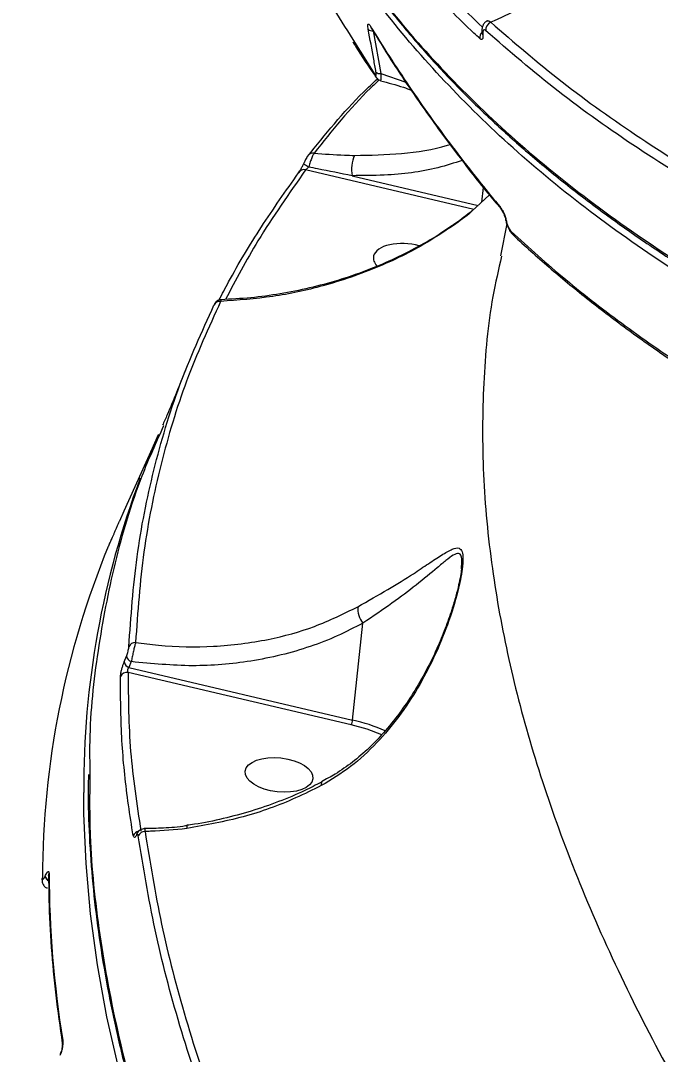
# Model space of a CAD drawing. Header units: millimetres. Extents: x -7720 to 6073, y -7402 to 5433.
# Drawn here: x 870.8 to 958.5, y -1075.1 to -933.4 of the extents above; entities that cross this region are included whole.
import ezdxf

# ---------------------------------------------------------------- set-up
doc = ezdxf.new("R2010")
doc.units = ezdxf.units.MM
for name, color, linetype in [('DIKOM_ОБЪЕКТ', 7, 'Continuous'), ('DIKOM_РАЗМЕР_ЗОНА', 7, 'Continuous'), ('DIKOM_РАЗМЕР_ОБЪЕКТА', 7, 'Continuous')]:
    doc.layers.add(name, color=color, linetype=linetype)
doc.styles.add('style1', font='arial.ttf', dxfattribs={"width": 0.8})
doc.dimstyles.new('1-50', dxfattribs={"dimtxt": 300, "dimasz": 200, "dimexe": 100, "dimexo": 0, "dimgap": 100, "dimtad": 1, "dimtxsty": 'style1', "dimcen": 200, "dimclrd": 7, "dimclre": 7, "dimclrt": 7, "dimadec": 1, "dimazin": 2, "dimtfac": 1, "dimtmove": 0, "dimatfit": 2, "dimfxl": 0, "dimlwd": 25, "dimlwe": 18, "dimarcsym": 0})

# ---------------------------------------------------------------- blocks, each defined once
blk = doc.blocks.new('*D0')
at = {"layer": 'Defpoints', "color": 0, "transparency": 16777216}
for p in [(-1165.04, 3934.07), (-6387.82, -4153.36), (1392.52, -4153.36)]:
    blk.add_point(p, dxfattribs=at)
at = {"layer": 'DIKOM_РАЗМЕР_ОБЪЕКТА', "color": 7, "lineweight": 18, "transparency": 16777216}
for p, q in [((-1165.04, 3934.07), (-6487.82, 3934.07)), ((1392.52, -4153.36), (-6487.82, -4153.36))]:
    blk.add_line(p, q, dxfattribs=at)
at = {"layer": 'DIKOM_РАЗМЕР_ОБЪЕКТА', "color": 7, "lineweight": 25, "transparency": 16777216}
blk.add_line((-6387.82, 3734.07), (-6387.82, -3953.36), dxfattribs=at)
at = {"layer": 'DIKOM_РАЗМЕР_ОБЪЕКТА', "color": 7, "transparency": 16777216}
for points in [[(-6421.16, 3734.07), (-6354.49, 3734.07), (-6387.82, 3934.07)], [(-6421.16, -3953.36), (-6354.49, -3953.36), (-6387.82, -4153.36)]]:
    blk.add_solid(points, dxfattribs=at)
at = {"layer": 'DIKOM_РАЗМЕР_ОБЪЕКТА', "color": 7, "transparency": 16777216, "insert": (-6640.99, -109.65), "char_height": 300, "attachment_point": 5, "rotation": 90, "style": 'style1'}
blk.add_mtext('8100', dxfattribs=at)
blk = doc.blocks.new('*D1')
at = {"layer": 'Defpoints', "color": 0, "transparency": 16777216}
for p in [(-3938.71, 77.29), (4572.68, -275.21), (4572.68, -6577.9)]:
    blk.add_point(p, dxfattribs=at)
at = {"layer": 'DIKOM_РАЗМЕР_ОБЪЕКТА', "color": 7, "lineweight": 18, "transparency": 16777216}
for p, q in [((-3938.71, 77.29), (-3938.71, -6677.9)), ((4572.68, -275.21), (4572.68, -6677.9))]:
    blk.add_line(p, q, dxfattribs=at)
at = {"layer": 'DIKOM_РАЗМЕР_ОБЪЕКТА', "color": 7, "lineweight": 25, "transparency": 16777216}
blk.add_line((-3738.71, -6577.9), (4372.68, -6577.9), dxfattribs=at)
at = {"layer": 'DIKOM_РАЗМЕР_ОБЪЕКТА', "color": 7, "transparency": 16777216}
for points in [[(-3738.71, -6544.56), (-3738.71, -6611.23), (-3938.71, -6577.9)], [(4372.68, -6544.56), (4372.68, -6611.23), (4572.68, -6577.9)]]:
    blk.add_solid(points, dxfattribs=at)
at = {"layer": 'DIKOM_РАЗМЕР_ОБЪЕКТА', "color": 7, "transparency": 16777216, "insert": (316.98, -6324.72), "char_height": 300, "attachment_point": 5, "style": 'style1'}
blk.add_mtext('8500', dxfattribs=at)
blk = doc.blocks.new('*D2')
at = {"layer": 'Defpoints', "color": 0, "transparency": 16777216}
for p in [(-2365.16, 5433.02), (-7269.56, -6016.09), (1800.96, -6016.09)]:
    blk.add_point(p, dxfattribs=at)
at = {"layer": 'DIKOM_РАЗМЕР_ЗОНА', "color": 7, "lineweight": 18, "transparency": 16777216}
for p, q in [((-2365.16, 5433.02), (-7369.56, 5433.02)), ((1800.96, -6016.09), (-7369.56, -6016.09))]:
    blk.add_line(p, q, dxfattribs=at)
at = {"layer": 'DIKOM_РАЗМЕР_ЗОНА', "color": 7, "lineweight": 25, "transparency": 16777216}
blk.add_line((-7269.56, 5233.02), (-7269.56, -5816.09), dxfattribs=at)
at = {"layer": 'DIKOM_РАЗМЕР_ЗОНА', "color": 7, "transparency": 16777216}
for points in [[(-7302.9, 5233.02), (-7236.23, 5233.02), (-7269.56, 5433.02)], [(-7302.9, -5816.09), (-7236.23, -5816.09), (-7269.56, -6016.09)]]:
    blk.add_solid(points, dxfattribs=at)
at = {"layer": 'DIKOM_РАЗМЕР_ЗОНА', "color": 7, "transparency": 16777216, "insert": (-7522.73, -291.53), "char_height": 300, "attachment_point": 5, "rotation": 90, "style": 'style1'}
blk.add_mtext('11500', dxfattribs=at)
blk = doc.blocks.new('*D3')
at = {"layer": 'Defpoints', "color": 0, "transparency": 16777216}
for p in [(-5938.71, -432.44), (6072.68, -1006.94), (6072.68, -7302.44)]:
    blk.add_point(p, dxfattribs=at)
at = {"layer": 'DIKOM_РАЗМЕР_ЗОНА', "color": 7, "lineweight": 18, "transparency": 16777216}
for p, q in [((-5938.71, -432.44), (-5938.71, -7402.44)), ((6072.68, -1006.94), (6072.68, -7402.44))]:
    blk.add_line(p, q, dxfattribs=at)
at = {"layer": 'DIKOM_РАЗМЕР_ЗОНА', "color": 7, "lineweight": 25, "transparency": 16777216}
blk.add_line((-5738.71, -7302.44), (5872.68, -7302.44), dxfattribs=at)
at = {"layer": 'DIKOM_РАЗМЕР_ЗОНА', "color": 7, "transparency": 16777216}
for points in [[(-5738.71, -7269.1), (-5738.71, -7335.77), (-5938.71, -7302.44)], [(5872.68, -7269.1), (5872.68, -7335.77), (6072.68, -7302.44)]]:
    blk.add_solid(points, dxfattribs=at)
at = {"layer": 'DIKOM_РАЗМЕР_ЗОНА', "color": 7, "transparency": 16777216, "insert": (66.98, -7049.26), "char_height": 300, "attachment_point": 5, "style": 'style1'}
blk.add_mtext('12000', dxfattribs=at)

msp = doc.modelspace()

# ---------------------------------------------------------------- linework, layer by layer
at = {"layer": 'DIKOM_ОБЪЕКТ', "color": 7, "linetype": 'Continuous', "lineweight": 15}
for p, q in [((918.878, -934.39), (919.202, -934.911)), ((919.114, -934.77), (920.174, -940.65)), ((934.069, -935.099), (934.072, -935.123)), ((916.356, -935.961), (919.35, -940.784)), ((920.174, -940.65), (923.619, -941.801)), ((932.929, -959.272), (909.881, -953.848)), ((916.244, -954.638), (933.537, -958.707)), ((934.022, -958.256), (934.238, -956.244)), ((935.069, -957.285), (932.673, -959.509)), ((937.444, -961.224), (936.57, -965.617)), ((937.315, -960.755), (937.313, -960.746)), ((889.701, -990.102), (884.952, -1000.639)), ((884.952, -1000.639), (884.347, -1002.005)), ((883.44, -1004.059), (883.404, -1004.14)), ((883.443, -1004.054), (883.406, -1004.134)), ((931.227, -1008.535), (931.247, -1008.297)), ((916.306, -1029.258), (917.732, -1015.961)), ((885, -1021.296), (885.316, -1020.509)), ((885.98, -1021.258), (885.663, -1022.047)), ((916.118, -1029.921), (885.539, -1022.726)), ((885.663, -1022.047), (916.306, -1029.258)), ((912.105, -1037.834), (912.096, -1037.84)), ((873.748, -1051.107), (873.747, -1051.188)), ((874.161, -1050.67), (874.18, -1050.627)), ((874.643, -1050.579), (874.643, -1050.585)), ((874.485, -1052.296), (874.454, -1052.279))]:
    msp.add_line(p, q, dxfattribs=at)
at = {"layer": 'DIKOM_ОБЪЕКТ', "color": 7, "linetype": 'Continuous', "lineweight": 15, "flags": 128}
for points in [[(918.767, -934.154), (918.801, -934.286), (918.858, -934.401)], [(934.072, -935.123), (934.098, -935.208), (934.168, -935.317)], [(910.297, -953.451), (910.133, -953.367), (909.983, -953.283), (909.852, -953.203), (909.746, -953.13), (909.668, -953.066), (909.621, -953.013), (909.606, -952.974), (909.624, -952.95)], [(937.393, -960.871), (937.325, -960.786), (937.315, -960.755)], [(888.12, -993.785), (889.006, -991.675), (889.701, -990.102)], [(920.322, -1031.28), (918.318, -1030.534), (916.118, -1029.921)], [(884.257, -1077.091), (882.643, -1069.925), (881.357, -1062.837), (880.402, -1055.833), (879.776, -1048.919), (879.481, -1042.101), (879.457, -1039.184)], [(893.594, -1043.762), (893.593, -1043.762), (893.592, -1043.763)], [(873.747, -1051.189), (873.762, -1051.051), (873.811, -1050.9)], [(874.643, -1050.581), (874.657, -1050.444), (874.707, -1050.286)]]:
    msp.add_lwpolyline(points, dxfattribs=at)
at = {"layer": 'DIKOM_ОБЪЕКТ', "color": 7, "linetype": 'Continuous', "lineweight": 15}
for centre, radius, start, end in [((935.69, -934.637), 1.121, 113.07062, 187.52176), ((919.009, -933.945), 0.832, 228.47421, 277.26041), ((934.816, -935.687), 1.064, 135.69664, 188.57395), ((920.091, -940.668), 0.75, 188.92678, 214.81949), ((920.084, -939.809), 0.845, 227.73438, 276.13469), ((910.879, -952.347), 0.813, 79.04471, 140.343), ((920.747, -953.796), 4.581, 155.06856, 190.59017), ((909.616, -954.591), 0.789, 70.34286, 155.55734), ((937.146, -958.871), 0.604, 185.70278, 219.42154), ((938.766, -962.179), 0.726, 188.79205, 226.4738), ((898.094, -972.722), 0.852, 81.6228, 156.19453), ((999.944, -1038.612), 120.488, 159.35155, 180.27196), ((993.43, -1051.017), 119.619, 157.6087, 179.94416), ((920.049, -1013.995), 3.039, 174.93291, 220.33063), ((886.533, -1019.614), 0.977, 88.06327, 155.27875), ((885.953, -1021.122), 0.969, 190.31876, 252.56045), ((886.267, -1020.335), 0.967, 190.39006, 252.72793), ((885.414, -1023.726), 1.008, 82.85958, 155.01221), ((914.389, -1029.071), 1.927, 333.80736, 354.42563), ((910.436, -1054.821), 26.228, 66.74791, 77.06542), ((912.419, -1038.105), 0.419, 140.56254, 199.92779), ((894.761, -1043.937), 1.182, 171.51718, 189.81839), ((887.19, -1045.504), 1.012, 102.98071, 157.25356), ((887.309, -1045.143), 0.654, 148.67236, 177.35328), ((887.89, -1045.577), 1.049, 91.54029, 154.97769), ((875.069, -1050.481), 0.927, 191.71901, 242.78807), ((875.078, -1050.443), 0.916, 191.58546, 241.67543), ((1023.532, -1049.652), 148.826, 180.24381, 189.09752), ((877.203, -1073.474), 0.689, 155.09901, 189.03244)]:
    msp.add_arc(centre, radius, start, end, dxfattribs=at)
for start_param, end_param in [(1.2659612, 3.074287), (3.074287, 3.663027)]:
    msp.add_ellipse((923.806, -966.313), major_axis=(4.641, -0.514), ratio=0.5005118, start_param=start_param, end_param=end_param, dxfattribs=at)
msp.add_ellipse((906.243, -1036.785), major_axis=(4.641, -0.514), ratio=0.5005118, dxfattribs=at)
for points, knots in [([(927.394, -827.923), (927.884, -830.535), (929.014, -836.55), (932.141, -845.664), (936.572, -855.375), (942.258, -864.839), (949.161, -874.028), (957.135, -882.729), (966.122, -890.925), (976.045, -898.611), (987.075, -905.919), (999.22, -912.806), (1012.466, -919.239), (1025.596, -924.691), (1038.344, -929.275), (1050.524, -933.121), (1063.235, -936.62), (1076.436, -939.757), (1090.063, -942.519), (1104.132, -944.902), (1118.61, -946.936), (1128.593, -947.965), (1133.585, -948.48)], [0, 0, 0, 0, 0.0418875, 0.0964457, 0.1509619, 0.2070686, 0.2632212, 0.319328, 0.3737147, 0.4281435, 0.4825302, 0.5385018, 0.5945191, 0.6504907, 0.6939339, 0.7373767, 0.7811665, 0.8249565, 0.868542, 0.9121278, 0.9560639, 1, 1, 1, 1]), ([(902.4, -900.971), (903.165, -904.426), (904.694, -911.337), (908.471, -921.409), (912.308, -929.642), (915.348, -934.388), (916.356, -935.961)], [0, 0, 0, 0, 0.2847076, 0.5694152, 0.8572912, 1, 1, 1, 1]), ([(919.894, -919.034), (922.111, -921.71), (926.441, -926.935), (931.589, -931.866), (934.101, -934.272)], [0, 0, 0, 0, 0.5120804, 1, 1, 1, 1]), ([(933.763, -935.845), (933.488, -935.591), (932.114, -934.317), (928.821, -931.133), (924.102, -926.209), (920.795, -922.199), (919.141, -920.193)], [0, 0, 0, 0, 0.0507687, 0.2538527, 0.6266994, 1, 1, 1, 1]), ([(950.154, -923.822), (949.908, -924.057), (948.655, -925.258), (946.249, -927.3), (942.798, -929.744), (939.126, -931.903), (936.548, -933.036), (935.251, -933.605)], [0, 0, 0, 0, 0.0563929, 0.288292, 0.5227699, 0.7600054, 1, 1, 1, 1]), ([(1059.843, -1006.973), (1056.295, -1006.137), (1046.663, -1003.87), (1031.607, -999.64), (1014.948, -994.133), (999.204, -988.013), (984.434, -981.319), (970.713, -974.08), (958.09, -966.313), (946.614, -958.02), (936.263, -949.231), (927.13, -939.955), (920.113, -931.651), (916.657, -926.293), (915.383, -924.317)], [0, 0, 0, 0, 0.0520847, 0.1413817, 0.2309602, 0.3206821, 0.4104037, 0.4999823, 0.5892791, 0.678576, 0.7681544, 0.8578763, 0.9475977, 1, 1, 1, 1]), ([(916.516, -925.202), (916.956, -925.86), (918.491, -928.156), (921.428, -931.987), (925.317, -936.692), (929.512, -941.284), (933.99, -945.772), (938.757, -950.155), (943.814, -954.435), (949.163, -958.613), (954.807, -962.69), (960.74, -966.661), (966.94, -970.513), (973.384, -974.229), (980.054, -977.799), (986.949, -981.224), (994.071, -984.504), (1001.42, -987.641), (1009, -990.637), (1016.811, -993.493), (1024.857, -996.209), (1033.138, -998.785), (1041.66, -1001.224), (1050.42, -1003.522), (1059.393, -1005.675), (1068.542, -1007.673), (1077.836, -1009.509), (1087.267, -1011.18), (1096.839, -1012.689), (1106.554, -1014.038), (1116.416, -1015.225), (1126.428, -1016.253), (1136.592, -1017.121), (1146.91, -1017.83), (1157.387, -1018.38), (1168.027, -1018.765), (1178.063, -1018.992), (1184.597, -1019.013), (1187.493, -1019.023)], [0, 0, 0, 0, 0.0113642, 0.0396369, 0.0678558, 0.0960526, 0.124259, 0.1524966, 0.180796, 0.2091882, 0.2377045, 0.2663758, 0.2951096, 0.32372, 0.3521936, 0.380562, 0.4088574, 0.4371115, 0.4653562, 0.4936194, 0.5219261, 0.5503086, 0.5787986, 0.6074282, 0.6361693, 0.66484, 0.6933507, 0.7217435, 0.7500516, 0.7783069, 0.8065419, 0.8347881, 0.8630674, 0.8914123, 0.9198548, 0.9484271, 0.9771421, 1, 1, 1, 1]), ([(916.537, -924.886), (917.795, -926.752), (921.278, -931.921), (928.396, -940.055), (937.795, -949.273), (948.554, -958.083), (960.361, -966.314), (973.17, -973.947), (986.89, -980.98), (1001.745, -987.53), (1017.733, -993.55), (1034.824, -999.008), (1051.888, -1003.579), (1068.726, -1007.358), (1085.171, -1010.445), (1102.201, -1013.056), (1119.779, -1015.178), (1137.712, -1016.79), (1155.911, -1017.886), (1172.381, -1018.449), (1182.907, -1018.519), (1187.192, -1018.548)], [0, 0, 0, 0, 0.0324515, 0.0898525, 0.1489207, 0.2080371, 0.2671055, 0.3245063, 0.3819515, 0.4393524, 0.4984207, 0.5575371, 0.6166053, 0.6665644, 0.7165817, 0.7665992, 0.8170904, 0.8675819, 0.9167944, 0.9661184, 1, 1, 1, 1]), ([(934.814, -933.415), (934.797, -933.418), (934.634, -933.454), (934.398, -933.667), (934.172, -933.993), (934.057, -934.382), (934.023, -934.74), (934.071, -935.016), (934.089, -935.119)], [0, 0, 0, 0, 0.024156, 0.2335778, 0.4135347, 0.598067, 0.8499512, 1, 1, 1, 1]), ([(934.823, -933.439), (934.861, -933.418), (934.966, -933.361), (935.14, -933.51), (935.251, -933.605)], [0, 0, 0, 0, 0.3624283, 1, 1, 1, 1]), ([(935.251, -933.605), (938.439, -936.356), (944.815, -941.857), (955.718, -949.593), (967.513, -956.967), (976.228, -961.488), (980.585, -963.748)], [0, 0, 0, 0, 0.2485953, 0.4971903, 0.7485948, 1, 1, 1, 1]), ([(918.457, -934.568), (918.438, -934.45), (918.399, -934.216), (918.397, -933.975), (918.441, -933.85), (918.53, -933.85), (918.644, -933.961), (918.732, -934.098), (918.767, -934.154)], [0, 0, 0, 0, 0.164349, 0.3291354, 0.4897646, 0.6615949, 0.8613675, 1, 1, 1, 1]), ([(919.516, -940.435), (919.415, -939.849), (919.078, -937.893), (918.713, -935.937), (918.457, -934.568)], [0, 0, 0, 0, 0.29963333, 1, 1, 1, 1]), ([(918.767, -934.154), (918.978, -934.5), (920.03, -936.229), (922.874, -940.717), (927.607, -947.584), (932.572, -954.104), (935.669, -957.867), (936.545, -958.931)], [0, 0, 0, 0, 0.0413733, 0.2068718, 0.5381511, 0.8694301, 1, 1, 1, 1]), ([(918.811, -934.328), (918.811, -934.327), (918.807, -934.324), (918.827, -934.348), (918.849, -934.388), (918.855, -934.398)], [0, 0, 0, 0, 0.1900228, 0.7894209, 1, 1, 1, 1]), ([(919.202, -934.911), (920.095, -936.37), (922.212, -939.828), (925.893, -945.245), (930.21, -951.156), (933.791, -955.787), (936.024, -958.43), (936.621, -959.137)], [0, 0, 0, 0, 0.1784467, 0.4229551, 0.6670953, 0.9109818, 1, 1, 1, 1]), ([(934.067, -935.1), (934.071, -935.126), (934.081, -935.197), (934.078, -935.247), (934.079, -935.241), (934.079, -935.239)], [0, 0, 0, 0, 0.3116952, 0.8144132, 1, 1, 1, 1]), ([(934.579, -934.783), (934.511, -934.733), (934.374, -934.633), (934.228, -934.685), (934.148, -934.884), (934.146, -935.131), (934.165, -935.29), (934.168, -935.317)], [0, 0, 0, 0, 0.2378169, 0.475546, 0.7135087, 0.951531, 1, 1, 1, 1]), ([(980.013, -964.995), (975.694, -962.755), (967.056, -958.276), (955.261, -950.921), (944.275, -943.146), (937.811, -937.571), (934.579, -934.783)], [0, 0, 0, 0, 0.24859578, 0.49719071, 0.74859518, 1, 1, 1, 1]), ([(916.343, -936.275), (916.483, -936.512), (917.425, -938.109), (918.509, -939.663), (919.433, -940.987)], [0, 0, 0, 0, 0.1481777, 1, 1, 1, 1]), ([(934.168, -935.317), (934.171, -935.343), (934.19, -935.501), (934.187, -935.747), (934.109, -935.945), (933.965, -935.996), (933.831, -935.896), (933.763, -935.845)], [0, 0, 0, 0, 0.0479539, 0.2856324, 0.5236439, 0.7617514, 1, 1, 1, 1]), ([(919.35, -940.784), (919.355, -940.791), (919.392, -940.844), (919.452, -940.905), (919.513, -940.908), (919.546, -940.828), (919.55, -940.669), (919.527, -940.513), (919.516, -940.435)], [0, 0, 0, 0, 0.0353991, 0.2572902, 0.4481653, 0.6281121, 0.814332, 1, 1, 1, 1]), ([(920.174, -940.65), (920.176, -940.825), (920.178, -941.175), (920.168, -941.49), (920.157, -941.628), (920.149, -941.594), (920.147, -941.588)], [0, 0, 0, 0, 0.3128571, 0.6258828, 0.9366388, 1, 1, 1, 1]), ([(910.146, -952.016), (912.563, -948.995), (915.514, -945.308), (919.066, -941.962), (919.708, -941.358)], [0, 0, 0, 0, 0.8191879, 1, 1, 1, 1]), ([(919.94, -941.521), (919.547, -941.891), (916.222, -945.03), (913.465, -948.494), (911.034, -951.549)], [0, 0, 0, 0, 0.1179585, 1, 1, 1, 1]), ([(919.489, -941.091), (919.546, -941.175), (919.651, -941.33), (919.894, -941.519), (920.072, -941.57), (920.147, -941.592)], [0, 0, 0, 0, 0.4063539, 0.7527084, 1, 1, 1, 1]), ([(920.139, -941.618), (921.191, -941.898), (922.61, -942.275), (924.003, -942.776), (924.364, -942.905)], [0, 0, 0, 0, 0.7409674, 1, 1, 1, 1]), ([(916.593, -951.864), (918.743, -951.819), (923.084, -951.727), (927.455, -951.075), (929.554, -950.401), (929.674, -950.363)], [0, 0, 0, 0, 0.4805012, 0.9703612, 1, 1, 1, 1]), ([(910.258, -951.831), (910.233, -951.861), (910.096, -952.023), (909.912, -952.357), (909.696, -952.767), (909.611, -952.964), (909.589, -953.014)], [0, 0, 0, 0, 0.0987638, 0.5497301, 0.887198, 1, 1, 1, 1]), ([(911.034, -951.549), (910.967, -951.662), (910.834, -951.89), (910.611, -952.44), (910.428, -952.983), (910.332, -953.325), (910.297, -953.451)], [0, 0, 0, 0, 0.2784111, 0.5566807, 0.8378708, 1, 1, 1, 1]), ([(911.034, -951.549), (912.43, -951.66), (914.299, -951.81), (916.129, -951.853), (916.593, -951.864)], [0, 0, 0, 0, 0.7468228, 1, 1, 1, 1]), ([(908.897, -954.265), (908.959, -954.174), (909.083, -953.993), (909.312, -953.586), (909.497, -953.224), (909.596, -953.011), (909.624, -952.95)], [0, 0, 0, 0, 0.2927769, 0.5849865, 0.8819832, 1, 1, 1, 1]), ([(910.297, -953.451), (910.278, -953.469), (910.212, -953.531), (910.101, -953.637), (909.971, -953.76), (909.911, -953.82), (909.881, -953.848)], [0, 0, 0, 0, 0.1262187, 0.4366459, 0.7262863, 1, 1, 1, 1]), ([(916.244, -954.638), (914.67, -954.333), (912.688, -953.948), (910.705, -953.536), (910.297, -953.451)], [0, 0, 0, 0, 0.79394611, 1, 1, 1, 1]), ([(931.341, -952.546), (930.24, -952.902), (926.861, -953.993), (921.726, -954.608), (917.721, -954.63), (916.244, -954.638)], [0, 0, 0, 0, 0.2338931, 0.7175604, 1, 1, 1, 1]), ([(897.998, -971.697), (898.434, -970.867), (900.21, -967.488), (903.705, -961.639), (907.166, -956.724), (908.897, -954.265)], [0, 0, 0, 0, 0.1400007, 0.5696836, 1, 1, 1, 1]), ([(909.881, -953.848), (907.608, -957.073), (903.509, -962.887), (900.313, -968.917), (898.889, -971.602)], [0, 0, 0, 0, 0.5545791, 1, 1, 1, 1]), ([(936.545, -958.931), (936.632, -959.05), (936.806, -959.288), (937.063, -959.81), (937.273, -960.363), (937.356, -960.712), (937.393, -960.871)], [0, 0, 0, 0, 0.2591715, 0.5177556, 0.7812327, 1, 1, 1, 1]), ([(936.679, -959.256), (936.697, -959.278), (936.738, -959.329), (936.849, -959.503), (936.997, -959.789), (937.151, -960.164), (937.263, -960.511), (937.298, -960.685), (937.311, -960.747)], [0, 0, 0, 0, 0.1057206, 0.2479941, 0.4480025, 0.6798482, 0.8854776, 1, 1, 1, 1]), ([(932.673, -959.509), (932.645, -959.535), (931.851, -960.275), (930.979, -960.878), (930.138, -961.459)], [0, 0, 0, 0, 0.0349362, 1, 1, 1, 1]), ([(932.688, -959.434), (931.949, -960.049), (931.137, -960.726), (930.282, -961.278), (930.205, -961.328)], [0, 0, 0, 0, 0.9100298, 1, 1, 1, 1]), ([(930.138, -961.459), (929.074, -962.17), (925.876, -964.306), (919.953, -967.266), (912.667, -969.772), (905.344, -971.365), (900.608, -971.707), (898.219, -971.88)], [0, 0, 0, 0, 0.1161131, 0.3488608, 0.5873481, 0.7918628, 1, 1, 1, 1]), ([(930.194, -961.305), (929.655, -961.688), (928.085, -962.805), (925.267, -964.435), (921.774, -966.2), (918.107, -967.731), (914.31, -969.025), (910.402, -970.074), (906.411, -970.868), (902.357, -971.423), (899.633, -971.57), (898.272, -971.644)], [0, 0, 0, 0, 0.0604193, 0.1762587, 0.2928412, 0.4100581, 0.5277713, 0.6451839, 0.7633422, 0.8817915, 1, 1, 1, 1]), ([(930.222, -961.352), (930.196, -961.368), (930.159, -961.392), (930.143, -961.443), (930.138, -961.459)], [0, 0, 0, 0, 0.6867045, 1, 1, 1, 1]), ([(937.32, -960.755), (937.359, -960.946), (937.406, -961.177), (937.5, -961.395), (937.516, -961.432)], [0, 0, 0, 0, 0.8281828, 1, 1, 1, 1]), ([(937.393, -960.871), (937.402, -960.914), (937.439, -961.086), (937.541, -961.408), (937.702, -961.784), (937.88, -962.101), (937.992, -962.227), (938.048, -962.29)], [0, 0, 0, 0, 0.079857, 0.3181418, 0.5555795, 0.7773899, 1, 1, 1, 1]), ([(937.516, -961.432), (937.586, -961.604), (937.752, -962.014), (937.948, -962.404), (938.146, -962.567), (938.169, -962.587)], [0, 0, 0, 0, 0.3878062, 0.926456, 1, 1, 1, 1]), ([(938.048, -962.29), (940.502, -964.507), (945.41, -968.941), (953.619, -975.271), (962.391, -981.379), (968.783, -985.211), (971.979, -987.128)], [0, 0, 0, 0, 0.249121, 0.4982433, 0.7491213, 1, 1, 1, 1]), ([(938.267, -962.704), (938.298, -962.734), (939.86, -964.26), (943.214, -967.182), (948.347, -971.456), (953.793, -975.601), (959.492, -979.634), (965.486, -983.527), (969.765, -986.183), (972.118, -987.503), (972.305, -987.608)], [0, 0, 0, 0, 0.0033327, 0.1669671, 0.3307109, 0.4945675, 0.6583857, 0.8221015, 0.9858288, 1, 1, 1, 1]), ([(936.745, -965.653), (936.317, -967.496), (935.014, -973.112), (934.128, -983.092), (934.047, -995.519), (935.246, -1008.178), (937.558, -1020.905), (940.905, -1033.639), (945.357, -1046.728), (950.945, -1060.139), (957.676, -1073.826), (965.352, -1087.406), (973.898, -1100.827), (983.23, -1114.047), (993.54, -1127.357), (1004.852, -1140.711), (1017.08, -1154.083), (1025.933, -1162.861), (1030.358, -1167.248)], [0, 0, 0, 0, 0.0325425, 0.0991723, 0.1667592, 0.2343464, 0.2978253, 0.361354, 0.4248337, 0.4901631, 0.5555455, 0.6208759, 0.6832067, 0.745583, 0.8079145, 0.8719268, 0.9359873, 1, 1, 1, 1]), ([(898.219, -971.88), (896.586, -975.48), (893.319, -982.679), (889.887, -994.167), (887.459, -1006.103), (886.864, -1014.459), (886.566, -1018.637)], [0, 0, 0, 0, 0.2484748, 0.4969499, 0.7484747, 1, 1, 1, 1]), ([(898.272, -971.651), (898.243, -971.649), (898.124, -971.64), (897.934, -971.705), (897.732, -971.812), (897.588, -971.938), (897.494, -972.052), (897.437, -972.14), (897.384, -972.233), (897.35, -972.299), (897.318, -972.369), (897.313, -972.379)], [0, 0, 0, 0, 0.058252, 0.2387636, 0.3920014, 0.5213, 0.6250492, 0.7026297, 0.7877707, 0.9680659, 1, 1, 1, 1]), ([(898.272, -971.645), (898.267, -971.66), (898.259, -971.684), (898.229, -971.827), (898.219, -971.88)], [0, 0, 0, 0, 0.6344246, 1, 1, 1, 1]), ([(885.645, -1019.205), (885.939, -1015.071), (886.526, -1006.803), (888.926, -994.89), (892.354, -983.329), (895.661, -976.029), (897.315, -972.379)], [0, 0, 0, 0, 0.2484769, 0.4969548, 0.7484774, 1, 1, 1, 1]), ([(893.394, -981.32), (892.59, -983.352), (891.595, -985.866), (890.471, -988.379), (890.255, -988.861)], [0, 0, 0, 0, 0.808084, 1, 1, 1, 1]), ([(890.41, -988.929), (889.373, -991.214), (886.631, -997.254), (883.6, -1007.542), (881.262, -1019.707), (880.192, -1029.349), (880.279, -1035.081), (880.3, -1036.508)], [0, 0, 0, 0, 0.1569806, 0.4150558, 0.6658485, 0.9168337, 1, 1, 1, 1]), ([(884.347, -1002.005), (884.34, -1002.022), (884.287, -1002.144), (884.168, -1002.415), (883.977, -1002.852), (883.788, -1003.28), (883.603, -1003.696), (883.495, -1003.938), (883.44, -1004.059)], [0, 0, 0, 0, 0.0392037, 0.2872203, 0.4951921, 0.670982, 0.8352997, 1, 1, 1, 1]), ([(883.404, -1004.14), (883.369, -1004.218), (883.298, -1004.374), (883.179, -1004.643), (883.06, -1004.915), (882.941, -1005.189), (882.868, -1005.36), (882.835, -1005.439), (882.83, -1005.45)], [0, 0, 0, 0, 0.1673152, 0.3344394, 0.5091312, 0.7130414, 0.9577015, 1, 1, 1, 1]), ([(917.022, -1013.726), (918.432, -1012.926), (921.252, -1011.325), (924.37, -1009.396), (926.755, -1007.795), (928.542, -1006.597), (929.941, -1005.809), (930.875, -1005.566), (931.355, -1006.045), (931.489, -1007.084), (931.374, -1008.484), (931.109, -1010.021), (930.527, -1012.569), (929.396, -1016.216), (927.527, -1020.694), (925.292, -1024.919), (922.708, -1028.832), (919.658, -1032.475), (916.133, -1035.777), (913.394, -1037.425), (912.026, -1038.248)], [0, 0, 0, 0, 0.08317112, 0.16645058, 0.22354718, 0.28075489, 0.33762424, 0.3840089, 0.41579924, 0.44285406, 0.46984009, 0.49424852, 0.51872669, 0.58942952, 0.66039925, 0.72708247, 0.79394587, 0.86051572, 0.93033194, 1, 1, 1, 1]), ([(931.247, -1008.297), (931.27, -1008.065), (931.337, -1007.402), (931.221, -1006.66), (930.826, -1006.324), (930.108, -1006.631), (929.126, -1007.357), (927.526, -1008.715), (925.168, -1010.68), (921.803, -1013.246), (919.1, -1015.049), (917.732, -1015.961)], [0, 0, 0, 0, 0.0280796, 0.0802926, 0.1434011, 0.2279837, 0.3240701, 0.4203318, 0.6194613, 0.8075954, 1, 1, 1, 1]), ([(931.261, -1008.298), (931.254, -1008.389), (931.228, -1008.743), (931.099, -1009.574), (930.848, -1010.809), (930.453, -1012.371), (929.86, -1014.367), (929.011, -1016.788), (927.855, -1019.567), (926.395, -1022.551), (924.687, -1025.516), (922.727, -1028.398), (920.705, -1030.897), (918.56, -1033.153), (916.347, -1035.038), (914.149, -1036.597), (912.678, -1037.378), (912.041, -1037.716)], [0, 0, 0, 0, 0.0111805, 0.0430567, 0.0801219, 0.1244946, 0.1794115, 0.2530364, 0.334169, 0.4231501, 0.5210591, 0.609909, 0.7038702, 0.7801955, 0.8614977, 0.939987, 1, 1, 1, 1]), ([(886.566, -1018.637), (887.607, -1018.768), (891.201, -1019.22), (897.369, -1019.316), (904.557, -1018.408), (911.231, -1016.594), (915.079, -1014.689), (917.022, -1013.726)], [0, 0, 0, 0, 0.0953046, 0.3289407, 0.5680087, 0.7817937, 1, 1, 1, 1]), ([(917.732, -1015.961), (916.576, -1016.57), (914.264, -1017.787), (910.497, -1019.239), (906.53, -1020.403), (901.195, -1021.46), (894.344, -1022.067), (888.791, -1021.53), (885.98, -1021.258)], [0, 0, 0, 0, 0.126405, 0.2528108, 0.3829772, 0.5131439, 0.7535718, 1, 1, 1, 1]), ([(886.566, -1018.637), (886.528, -1018.775), (886.453, -1019.05), (886.312, -1019.646), (886.171, -1020.292), (886.057, -1020.85), (886.001, -1021.148), (885.98, -1021.258)], [0, 0, 0, 0, 0.21934355, 0.43881005, 0.65603114, 0.87329895, 1, 1, 1, 1]), ([(885.316, -1020.509), (885.345, -1020.434), (885.405, -1020.275), (885.495, -1019.988), (885.573, -1019.686), (885.629, -1019.404), (885.64, -1019.271), (885.645, -1019.205)], [0, 0, 0, 0, 0.1798208, 0.3800888, 0.5812069, 0.7907089, 1, 1, 1, 1]), ([(884.5, -1023.3), (884.506, -1023.199), (884.519, -1022.997), (884.604, -1022.558), (884.726, -1022.088), (884.864, -1021.647), (884.957, -1021.407), (885, -1021.296)], [0, 0, 0, 0, 0.2131402, 0.4264765, 0.6305841, 0.8289128, 1, 1, 1, 1]), ([(885.663, -1022.047), (885.63, -1022.079), (885.572, -1022.135), (885.518, -1022.227), (885.479, -1022.316), (885.462, -1022.384), (885.452, -1022.478), (885.457, -1022.542), (885.482, -1022.64), (885.513, -1022.687), (885.539, -1022.726)], [0, 0, 0, 0, 0.179296, 0.3191326, 0.3690078, 0.5165598, 0.5564687, 0.716547, 0.7656238, 1, 1, 1, 1]), ([(885.539, -1022.726), (885.57, -1026.332), (885.631, -1033.554), (886.739, -1040.835), (887.294, -1044.48)], [0, 0, 0, 0, 0.4993557, 1, 1, 1, 1]), ([(886.256, -1045.112), (886.196, -1044.761), (885.892, -1043.006), (885.228, -1038.483), (884.543, -1031.55), (884.514, -1026.051), (884.5, -1023.3)], [0, 0, 0, 0, 0.04806188, 0.24032188, 0.61987893, 1, 1, 1, 1]), ([(880.103, -1036.749), (880.084, -1037.977), (880.034, -1041.307), (880.282, -1046.841), (880.816, -1053.337), (881.659, -1059.924), (882.796, -1066.599), (884.232, -1073.365), (885.967, -1080.225), (887.999, -1087.172), (890.321, -1094.18), (892.925, -1101.222), (895.805, -1108.279), (898.958, -1115.349), (902.385, -1122.435), (906.087, -1129.539), (910.064, -1136.664), (914.318, -1143.811), (918.848, -1150.981), (923.657, -1158.179), (928.747, -1165.405), (934.118, -1172.657), (939.752, -1179.916), (945.629, -1187.151), (951.729, -1194.338), (958.045, -1201.469), (964.58, -1208.548), (971.335, -1215.578), (978.312, -1222.563), (985.513, -1229.503), (992.94, -1236.401), (1000.596, -1243.257), (1008.481, -1250.076), (1016.604, -1256.855), (1024.365, -1263.14), (1029.504, -1267.127), (1031.785, -1268.898)], [0, 0, 0, 0, 0.01736069, 0.04707718, 0.07680217, 0.1065596, 0.13638142, 0.16630125, 0.19635215, 0.22656706, 0.25684822, 0.28700192, 0.31701226, 0.34691261, 0.37673657, 0.4065179, 0.43628975, 0.46608178, 0.49592055, 0.52583949, 0.55587248, 0.58605323, 0.61635192, 0.64657731, 0.67663379, 0.70656696, 0.73641046, 0.76619856, 0.79596508, 0.82574388, 0.85555773, 0.88544054, 0.9154264, 0.94554901, 0.97582221, 1, 1, 1, 1]), ([(880.3, -1036.508), (880.269, -1039.36), (880.189, -1046.603), (881.494, -1058.674), (884.059, -1072.615), (887.899, -1086.726), (892.909, -1100.932), (899.039, -1115.188), (906.384, -1129.723), (914.973, -1144.5), (924.805, -1159.47), (935.204, -1173.676), (945.952, -1187.076), (956.85, -1199.653), (968.525, -1212.185), (980.957, -1224.635), (994.008, -1236.872), (1007.612, -1248.835), (1020.21, -1259.301), (1028.453, -1265.744), (1031.81, -1268.368)], [0, 0, 0, 0, 0.0404484, 0.1027227, 0.1650478, 0.2273219, 0.2878386, 0.3484014, 0.4089178, 0.4711922, 0.533517, 0.5957913, 0.6484598, 0.7011898, 0.7539199, 0.8071495, 0.8603793, 0.9122687, 0.9642757, 1, 1, 1, 1]), ([(912.059, -1037.762), (911.299, -1038.16), (909.395, -1039.154), (906.171, -1040.485), (902.437, -1041.784), (898.585, -1042.804), (895.623, -1043.442), (893.94, -1043.649), (893.584, -1043.693)], [0, 0, 0, 0, 0.1344109, 0.3364196, 0.5392444, 0.7424516, 0.9454466, 1, 1, 1, 1]), ([(912.026, -1038.248), (910.863, -1038.826), (907.453, -1040.522), (901.328, -1042.734), (896.195, -1043.667), (893.596, -1044.139)], [0, 0, 0, 0, 0.20354871, 0.59683683, 1, 1, 1, 1]), ([(887.765, -1044.174), (887.676, -1044.177), (887.478, -1044.183), (887.206, -1044.312), (886.967, -1044.505), (886.828, -1044.672), (886.767, -1044.781), (886.753, -1044.805)], [0, 0, 0, 0, 0.1990161, 0.4393896, 0.6730918, 0.928944, 1, 1, 1, 1]), ([(893.593, -1043.759), (893.534, -1043.768), (892.468, -1043.938), (890.525, -1044.099), (888.636, -1044.129), (887.767, -1044.143)], [0, 0, 0, 0, 0.0304033, 0.5542272, 1, 1, 1, 1]), ([(887.768, -1044.185), (887.776, -1044.178), (887.812, -1044.149), (887.843, -1044.289), (887.857, -1044.468), (887.861, -1044.529)], [0, 0, 0, 0, 0.1581589, 0.717875, 1, 1, 1, 1]), ([(893.596, -1044.139), (891.943, -1044.307), (890.035, -1044.501), (888.117, -1044.525), (887.861, -1044.529)], [0, 0, 0, 0, 0.8666316, 1, 1, 1, 1]), ([(886.656, -1045.113), (886.601, -1045.189), (886.491, -1045.342), (886.356, -1045.358), (886.284, -1045.248), (886.261, -1045.137), (886.256, -1045.112)], [0, 0, 0, 0, 0.3053537, 0.611444, 0.9125449, 1, 1, 1, 1]), ([(886.939, -1045.134), (886.935, -1045.109), (886.92, -1045.021), (886.868, -1044.938), (886.773, -1044.95), (886.695, -1045.058), (886.656, -1045.113)], [0, 0, 0, 0, 0.1085751, 0.3983984, 0.6996569, 1, 1, 1, 1]), ([(886.753, -1044.798), (886.751, -1044.802), (886.743, -1044.816), (886.745, -1044.812), (886.747, -1044.808)], [0, 0, 0, 0, 0.2817341, 1, 1, 1, 1]), ([(902.516, -1097.752), (900.623, -1093.28), (896.837, -1084.335), (892.475, -1071.084), (889.015, -1057.967), (887.631, -1049.411), (886.939, -1045.134)], [0, 0, 0, 0, 0.2486166, 0.497233, 0.7486168, 1, 1, 1, 1]), ([(887.861, -1044.529), (888.545, -1048.753), (889.911, -1057.202), (893.337, -1070.247), (897.693, -1083.524), (901.516, -1092.556), (903.427, -1097.071)], [0, 0, 0, 0, 0.2486149, 0.4972305, 0.748615, 1, 1, 1, 1]), ([(873.754, -1051.189), (873.752, -1051.235), (873.746, -1051.379), (873.798, -1051.647), (873.964, -1051.968), (874.199, -1052.205), (874.387, -1052.267), (874.456, -1052.291)], [0, 0, 0, 0, 0.1121919, 0.350713, 0.603823, 0.8532247, 1, 1, 1, 1]), ([(873.811, -1050.9), (873.814, -1050.954), (873.821, -1051.06), (873.881, -1051.091), (873.97, -1051.018), (874.069, -1050.864), (874.135, -1050.725), (874.161, -1050.67)], [0, 0, 0, 0, 0.2142372, 0.4284561, 0.6428634, 0.8577022, 1, 1, 1, 1]), ([(874.18, -1050.627), (874.219, -1050.544), (874.317, -1050.337), (874.465, -1050.107), (874.599, -1049.998), (874.689, -1050.044), (874.701, -1050.205), (874.707, -1050.286)], [0, 0, 0, 0, 0.1408031, 0.35528823, 0.57004981, 0.78496798, 1, 1, 1, 1]), ([(874.643, -1050.581), (874.654, -1051.706), (874.684, -1054.964), (874.966, -1060.425), (875.558, -1066.961), (876.201, -1071.379), (876.522, -1073.578)], [0, 0, 0, 0, 0.1499039, 0.4340245, 0.7182057, 1, 1, 1, 1]), ([(876.578, -1073.184), (876.587, -1073.273), (876.608, -1073.472), (876.578, -1073.889), (876.494, -1074.371), (876.364, -1074.857), (876.253, -1075.13), (876.197, -1075.267)], [0, 0, 0, 0, 0.17418603, 0.38959687, 0.59579178, 0.79787197, 1, 1, 1, 1]), ([(876.523, -1073.583), (876.523, -1073.583), (876.523, -1073.584), (876.531, -1073.657), (876.529, -1073.808), (876.505, -1074.066), (876.443, -1074.409), (876.349, -1074.753), (876.264, -1074.99), (876.225, -1075.07), (876.217, -1075.087)], [0, 0, 0, 0, 0.0226917, 0.1257672, 0.2526138, 0.4130014, 0.6027549, 0.7993791, 0.9584647, 1, 1, 1, 1])]:
    msp.add_open_spline(points, degree=3, knots=knots, dxfattribs=at)

# ---------------------------------------------------------------- dimensions: what is measured, and where the dimension line sits
at = {"layer": 'DIKOM_РАЗМЕР_ЗОНА'}
dim = msp.add_linear_dim(base=(-7269.562, -6016.09), p1=(-2365.162, 5433.022), p2=(1800.959, -6016.09), angle=90, text='11500', dimstyle='1-50', dxfattribs=at)
dim.commit()
dim.dimension.update_dxf_attribs({"geometry": '*D2', "text_midpoint": (-7269.562, -291.534), "dimtype": 160})
dim = msp.add_linear_dim(base=(6072.676, -7302.437), p1=(-5938.714, -432.437), p2=(6072.676, -1006.937), text='12000', dimstyle='1-50', dxfattribs=at)
dim.commit()
dim.dimension.update_dxf_attribs({"geometry": '*D3', "text_midpoint": (66.981, -7302.437), "dimtype": 160})
at = {"layer": 'DIKOM_РАЗМЕР_ОБЪЕКТА'}
dim = msp.add_linear_dim(base=(-6387.822, -4153.364), p1=(-1165.044, 3934.068), p2=(1392.523, -4153.364), angle=90, text='8100', dimstyle='1-50', dxfattribs=at)
dim.commit()
dim.dimension.update_dxf_attribs({"geometry": '*D0', "text_midpoint": (-6387.822, -109.648), "dimtype": 160})
dim = msp.add_linear_dim(base=(4572.676, -6577.897), p1=(-3938.714, 77.288), p2=(4572.676, -275.211), text='8500', dimstyle='1-50', dxfattribs=at)
dim.commit()
dim.dimension.update_dxf_attribs({"geometry": '*D1', "text_midpoint": (316.981, -6577.897), "dimtype": 160})

doc.saveas('drawing.dxf')
